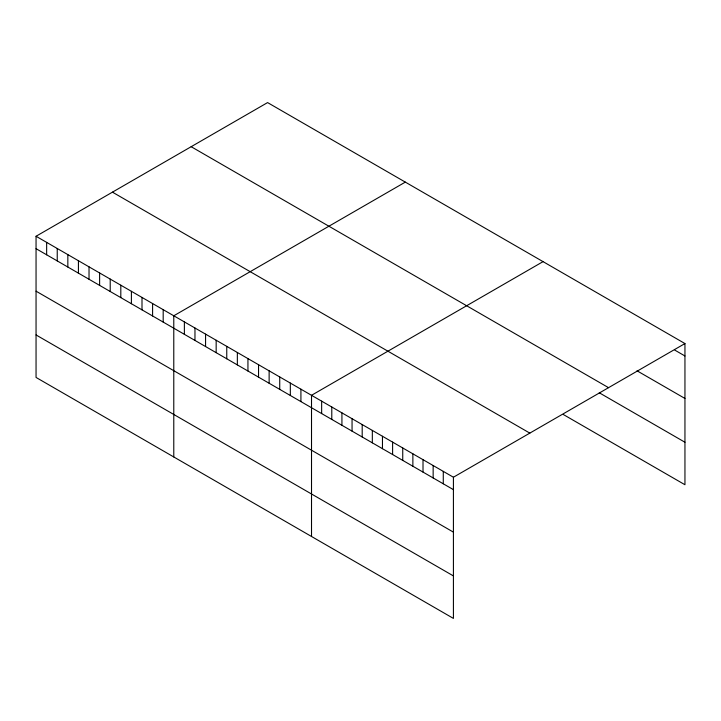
<?xml version="1.0" encoding="UTF-8"?>
<svg xmlns="http://www.w3.org/2000/svg" width="721" height="721" viewBox="0 0 721 721"><rect width="100%" height="100%" fill="white"/><g stroke="black" fill="none" stroke-linecap="round" stroke-linejoin="round"><path stroke-width="1.08" d="M36.05 236.263L453.419 477.23L453.419 618.411L36.05 377.444L36.05 236.263L267.581 102.589L684.95 343.556L684.95 484.737L563.317 414.512M405.31 182.116L173.779 315.789L173.779 456.961M543.048 261.633L311.517 395.306L311.517 536.478M453.419 477.23L684.95 343.556M674.811 350.127L684.95 355.976M637.031 370.801L684.95 398.461M191.173 146.705L608.542 387.673M599.25 392.765L684.95 442.243M112.458 192.156L529.827 433.123M36.05 248.682L453.419 489.649M36.05 291.176L453.419 532.134M36.05 334.95L453.419 575.917M443.28 471.381L443.28 483.791M433.15 465.532L433.15 477.942M423.011 459.674L423.011 472.093M412.872 453.824L412.872 466.235M402.742 447.975L402.742 460.386M392.603 442.117L392.603 454.536M382.463 436.268L382.463 448.687M372.333 430.419L372.333 442.829M362.194 424.561L362.194 436.98M352.055 418.712L352.055 431.131M341.925 412.863L341.925 425.273M331.786 407.005L331.786 419.424M321.647 401.155L321.647 413.575M300.918 389.187L300.918 401.606M290.329 383.067L290.329 395.487M279.73 376.957L279.73 389.367M269.131 370.837L269.131 383.248M258.542 364.718L258.542 377.137M247.943 358.607L247.943 371.018M237.353 352.488L237.353 364.898M226.755 346.368L226.755 358.788M216.165 340.249L216.165 352.668M205.566 334.138L205.566 346.549M194.967 328.019L194.967 340.429M184.378 321.899L184.378 334.319M163.189 309.67L163.189 322.08M152.591 303.55L152.591 315.969M142.001 297.431L142.001 309.85M131.402 291.32L131.402 303.73M120.813 285.201L120.813 297.62M110.214 279.081L110.214 291.5M99.615 272.971L99.615 285.381M89.025 266.851L89.025 279.261M78.427 260.732L78.427 273.151M67.837 254.621L67.837 267.031M57.238 248.502L57.238 260.912M46.649 242.382L46.649 254.801"/></g></svg>
